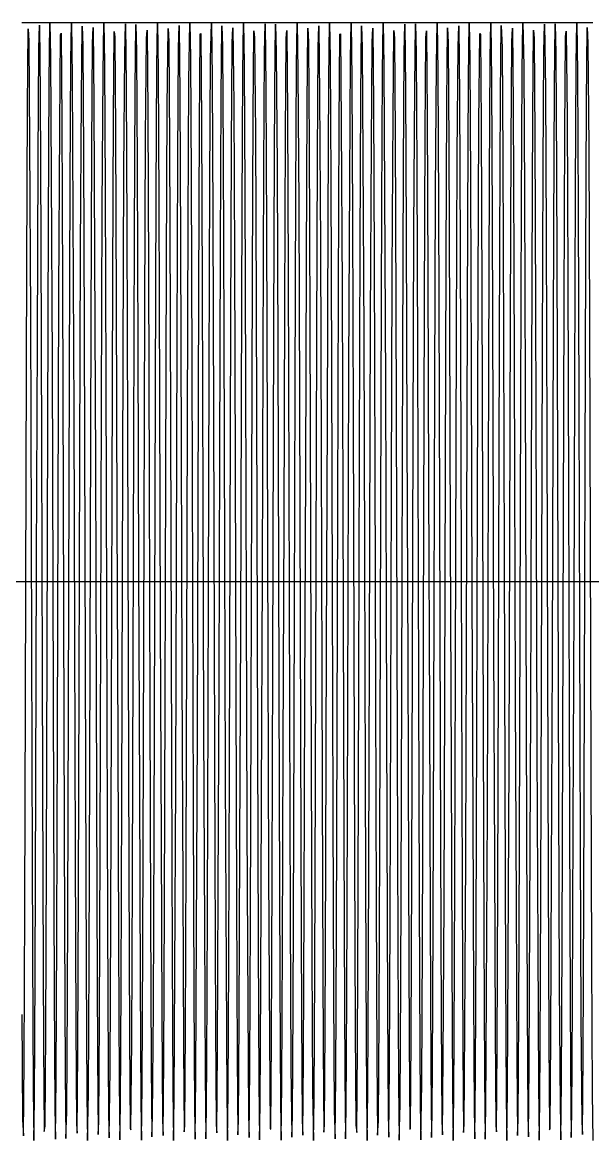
# Model space of a CAD drawing. Header units: metres. Extents: x 5 to 509, y -1 to 159.
# Drawn here: x 451.87 to 460.03, y 95 to 111 of the extents above; entities that cross this region are included whole.
import ezdxf

# ---------------------------------------------------------------- set-up
doc = ezdxf.new("R2010")
doc.units = ezdxf.units.M
doc.linetypes.add('DASHED', pattern=[0.6, 0.35, -0.25])
doc.layers.add('BASE', color=8, linetype='Continuous')
doc.layers.add('WAVE', color=7, linetype='Continuous')

msp = doc.modelspace()

# ---------------------------------------------------------------- linework, layer by layer
at = {"layer": 'BASE'}
msp.add_line((29, 103), (501, 103), dxfattribs=at)
at = {"layer": 'WAVE', "linetype": 'DASHED'}
msp.add_lwpolyline([(451.868, 111), (451.878, 111), (451.888, 111), (451.898, 111), (451.908, 111), (451.918, 111), (451.928, 111), (451.938, 111), (451.948, 111), (451.958, 111), (451.968, 111), (451.978, 111), (451.988, 111), (451.998, 111), (452.008, 111), (452.018, 111), (452.028, 111), (452.038, 111), (452.048, 111), (452.058, 111), (452.068, 111), (452.078, 111), (452.088, 111), (452.098, 111), (452.108, 111), (452.118, 111), (452.128, 111), (452.138, 111), (452.148, 111), (452.158, 111), (452.168, 111), (452.178, 111), (452.188, 111), (452.198, 111), (452.208, 111), (452.218, 111), (452.228, 111), (452.238, 111), (452.248, 111), (452.258, 111), (452.268, 111), (452.278, 111), (452.288, 111), (452.298, 111), (452.308, 111), (452.318, 111), (452.328, 111), (452.338, 111), (452.348, 111), (452.358, 111), (452.368, 111), (452.378, 111), (452.388, 111), (452.398, 111), (452.408, 111), (452.418, 111), (452.428, 111), (452.438, 111), (452.448, 111), (452.458, 111), (452.468, 111), (452.478, 111), (452.488, 111), (452.498, 111), (452.508, 111), (452.518, 111), (452.528, 111), (452.538, 111), (452.548, 111), (452.558, 111), (452.568, 111), (452.578, 111), (452.588, 111), (452.598, 111), (452.608, 111), (452.618, 111), (452.628, 111), (452.638, 111), (452.648, 111), (452.658, 111), (452.668, 111), (452.678, 111), (452.688, 111), (452.698, 111), (452.708, 111), (452.718, 111), (452.728, 111), (452.738, 111), (452.748, 111), (452.758, 111), (452.768, 111), (452.778, 111), (452.788, 111), (452.798, 111), (452.808, 111), (452.818, 111), (452.828, 111), (452.838, 111), (452.848, 111), (452.858, 111), (452.868, 111), (452.878, 111), (452.888, 111), (452.898, 111), (452.908, 111), (452.918, 111), (452.928, 111), (452.938, 111), (452.948, 111), (452.958, 111), (452.968, 111), (452.978, 111), (452.988, 111), (452.998, 111), (453.008, 111), (453.018, 111), (453.028, 111), (453.038, 111), (453.048, 111), (453.058, 111), (453.068, 111), (453.078, 111), (453.088, 111), (453.098, 111), (453.108, 111), (453.118, 111), (453.128, 111), (453.138, 111), (453.148, 111), (453.158, 111), (453.168, 111), (453.178, 111), (453.188, 111), (453.198, 111), (453.208, 111), (453.218, 111), (453.228, 111), (453.238, 111), (453.248, 111), (453.258, 111), (453.268, 111), (453.278, 111), (453.288, 111), (453.298, 111), (453.308, 111), (453.318, 111), (453.328, 111), (453.338, 111), (453.348, 111), (453.358, 111), (453.368, 111), (453.378, 111), (453.388, 111), (453.398, 111), (453.408, 111), (453.418, 111), (453.428, 111), (453.438, 111), (453.448, 111), (453.458, 111), (453.468, 111), (453.478, 111), (453.488, 111), (453.498, 111), (453.508, 111), (453.518, 111), (453.528, 111), (453.538, 111), (453.548, 111), (453.558, 111), (453.568, 111), (453.578, 111), (453.588, 111), (453.598, 111), (453.608, 111), (453.618, 111), (453.628, 111), (453.638, 111), (453.648, 111), (453.658, 111), (453.668, 111), (453.678, 111), (453.688, 111), (453.698, 111), (453.708, 111), (453.718, 111), (453.728, 111), (453.738, 111), (453.748, 111), (453.758, 111), (453.768, 111), (453.778, 111), (453.788, 111), (453.798, 111), (453.808, 111), (453.818, 111), (453.828, 111), (453.838, 111), (453.848, 111), (453.858, 111), (453.868, 111), (453.878, 111), (453.888, 111), (453.898, 111), (453.908, 111), (453.918, 111), (453.928, 111), (453.938, 111), (453.948, 111), (453.958, 111), (453.968, 111), (453.978, 111), (453.988, 111), (453.998, 111), (454.008, 111), (454.018, 111), (454.028, 111), (454.038, 111), (454.048, 111), (454.058, 111), (454.068, 111), (454.078, 111), (454.088, 111), (454.098, 111), (454.108, 111), (454.118, 111), (454.128, 111), (454.138, 111), (454.148, 111), (454.158, 111), (454.168, 111), (454.178, 111), (454.188, 111), (454.198, 111), (454.208, 111), (454.218, 111), (454.228, 111), (454.238, 111), (454.248, 111), (454.258, 111), (454.268, 111), (454.278, 111), (454.288, 111), (454.298, 111), (454.308, 111), (454.318, 111), (454.328, 111), (454.338, 111), (454.348, 111), (454.358, 111), (454.368, 111), (454.378, 111), (454.388, 111), (454.398, 111), (454.408, 111), (454.418, 111), (454.428, 111), (454.438, 111), (454.448, 111), (454.458, 111), (454.468, 111), (454.478, 111), (454.488, 111), (454.498, 111), (454.508, 111), (454.518, 111), (454.528, 111), (454.538, 111), (454.548, 111), (454.558, 111), (454.568, 111), (454.578, 111), (454.588, 111), (454.598, 111), (454.608, 111), (454.618, 111), (454.628, 111), (454.638, 111), (454.648, 111), (454.658, 111), (454.668, 111), (454.678, 111), (454.688, 111), (454.698, 111), (454.708, 111), (454.718, 111), (454.728, 111), (454.738, 111), (454.748, 111), (454.758, 111), (454.768, 111), (454.778, 111), (454.788, 111), (454.798, 111), (454.808, 111), (454.818, 111), (454.828, 111), (454.838, 111), (454.848, 111), (454.858, 111), (454.868, 111), (454.878, 111), (454.888, 111), (454.898, 111), (454.908, 111), (454.918, 111), (454.928, 111), (454.938, 111), (454.948, 111), (454.958, 111), (454.968, 111), (454.978, 111), (454.988, 111), (454.998, 111), (455.008, 111), (455.018, 111), (455.028, 111), (455.038, 111), (455.048, 111), (455.058, 111), (455.068, 111), (455.078, 111), (455.088, 111), (455.098, 111), (455.108, 111), (455.118, 111), (455.128, 111), (455.138, 111), (455.148, 111), (455.158, 111), (455.168, 111), (455.178, 111), (455.188, 111), (455.198, 111), (455.208, 111), (455.218, 111), (455.228, 111), (455.238, 111), (455.248, 111), (455.258, 111), (455.268, 111), (455.278, 111), (455.288, 111), (455.298, 111), (455.308, 111), (455.318, 111), (455.328, 111), (455.338, 111), (455.348, 111), (455.358, 111), (455.368, 111), (455.378, 111), (455.388, 111), (455.398, 111), (455.408, 111), (455.418, 111), (455.428, 111), (455.438, 111), (455.448, 111), (455.458, 111), (455.468, 111), (455.478, 111), (455.488, 111), (455.498, 111), (455.508, 111), (455.518, 111), (455.528, 111), (455.538, 111), (455.548, 111), (455.558, 111), (455.568, 111), (455.578, 111), (455.588, 111), (455.598, 111), (455.608, 111), (455.618, 111), (455.628, 111), (455.638, 111), (455.648, 111), (455.658, 111), (455.668, 111), (455.678, 111), (455.688, 111), (455.698, 111), (455.708, 111), (455.718, 111), (455.728, 111), (455.738, 111), (455.748, 111), (455.758, 111), (455.768, 111), (455.778, 111), (455.788, 111), (455.798, 111), (455.808, 111), (455.818, 111), (455.828, 111), (455.838, 111), (455.848, 111), (455.858, 111), (455.868, 111), (455.878, 111), (455.888, 111), (455.898, 111), (455.908, 111), (455.918, 111), (455.928, 111), (455.938, 111), (455.948, 111), (455.958, 111), (455.968, 111), (455.978, 111), (455.988, 111), (455.998, 111), (456.008, 111), (456.018, 111), (456.028, 111), (456.038, 111), (456.048, 111), (456.058, 111), (456.068, 111), (456.078, 111), (456.088, 111), (456.098, 111), (456.108, 111), (456.118, 111), (456.128, 111), (456.138, 111), (456.148, 111), (456.158, 111), (456.168, 111), (456.178, 111), (456.188, 111), (456.198, 111), (456.208, 111), (456.218, 111), (456.228, 111), (456.238, 111), (456.248, 111), (456.258, 111), (456.268, 111), (456.278, 111), (456.288, 111), (456.298, 111), (456.308, 111), (456.318, 111), (456.328, 111), (456.338, 111), (456.348, 111), (456.358, 111), (456.368, 111), (456.378, 111), (456.388, 111), (456.398, 111), (456.408, 111), (456.418, 111), (456.428, 111), (456.438, 111), (456.448, 111), (456.458, 111), (456.468, 111), (456.478, 111), (456.488, 111), (456.498, 111), (456.508, 111), (456.518, 111), (456.528, 111), (456.538, 111), (456.548, 111), (456.558, 111), (456.568, 111), (456.578, 111), (456.588, 111), (456.598, 111), (456.608, 111), (456.618, 111), (456.628, 111), (456.638, 111), (456.648, 111), (456.658, 111), (456.668, 111), (456.678, 111), (456.688, 111), (456.698, 111), (456.708, 111), (456.718, 111), (456.728, 111), (456.738, 111), (456.748, 111), (456.758, 111), (456.768, 111), (456.778, 111), (456.788, 111), (456.798, 111), (456.808, 111), (456.818, 111), (456.828, 111), (456.838, 111), (456.848, 111), (456.858, 111), (456.868, 111), (456.878, 111), (456.888, 111), (456.898, 111), (456.908, 111), (456.918, 111), (456.928, 111), (456.938, 111), (456.948, 111), (456.958, 111), (456.968, 111), (456.978, 111), (456.988, 111), (456.998, 111), (457.008, 111), (457.018, 111), (457.028, 111), (457.038, 111), (457.048, 111), (457.058, 111), (457.068, 111), (457.078, 111), (457.088, 111), (457.098, 111), (457.108, 111), (457.118, 111), (457.128, 111), (457.138, 111), (457.148, 111), (457.158, 111), (457.168, 111), (457.178, 111), (457.188, 111), (457.198, 111), (457.208, 111), (457.218, 111), (457.228, 111), (457.238, 111), (457.248, 111), (457.258, 111), (457.268, 111), (457.278, 111), (457.288, 111), (457.298, 111), (457.308, 111), (457.318, 111), (457.328, 111), (457.338, 111), (457.348, 111), (457.358, 111), (457.368, 111), (457.378, 111), (457.388, 111), (457.398, 111), (457.408, 111), (457.418, 111), (457.428, 111), (457.438, 111), (457.448, 111), (457.458, 111), (457.468, 111), (457.478, 111), (457.488, 111), (457.498, 111), (457.508, 111), (457.518, 111), (457.528, 111), (457.538, 111), (457.548, 111), (457.558, 111), (457.568, 111), (457.578, 111), (457.588, 111), (457.598, 111), (457.608, 111), (457.618, 111), (457.628, 111), (457.638, 111), (457.648, 111), (457.658, 111), (457.668, 111), (457.678, 111), (457.688, 111), (457.698, 111), (457.708, 111), (457.718, 111), (457.728, 111), (457.738, 111), (457.748, 111), (457.758, 111), (457.768, 111), (457.778, 111), (457.788, 111), (457.798, 111), (457.808, 111), (457.818, 111), (457.828, 111), (457.838, 111), (457.848, 111), (457.858, 111), (457.868, 111), (457.878, 111), (457.888, 111), (457.898, 111), (457.908, 111), (457.918, 111), (457.928, 111), (457.938, 111), (457.948, 111), (457.958, 111), (457.968, 111), (457.978, 111), (457.988, 111), (457.998, 111), (458.008, 111), (458.018, 111), (458.028, 111), (458.038, 111), (458.048, 111), (458.058, 111), (458.068, 111), (458.078, 111), (458.088, 111), (458.098, 111), (458.108, 111), (458.118, 111), (458.128, 111), (458.138, 111), (458.148, 111), (458.158, 111), (458.168, 111), (458.178, 111), (458.188, 111), (458.198, 111), (458.208, 111), (458.218, 111), (458.228, 111), (458.238, 111), (458.248, 111), (458.258, 111), (458.268, 111), (458.278, 111), (458.288, 111), (458.298, 111), (458.308, 111), (458.318, 111), (458.328, 111), (458.338, 111), (458.348, 111), (458.358, 111), (458.368, 111), (458.378, 111), (458.388, 111), (458.398, 111), (458.408, 111), (458.418, 111), (458.428, 111), (458.438, 111), (458.448, 111), (458.458, 111), (458.468, 111), (458.478, 111), (458.488, 111), (458.498, 111), (458.508, 111), (458.518, 111), (458.528, 111), (458.538, 111), (458.548, 111), (458.558, 111), (458.568, 111), (458.578, 111), (458.588, 111), (458.598, 111), (458.608, 111), (458.618, 111), (458.628, 111), (458.638, 111), (458.648, 111), (458.658, 111), (458.668, 111), (458.678, 111), (458.688, 111), (458.698, 111), (458.708, 111), (458.718, 111), (458.728, 111), (458.738, 111), (458.748, 111), (458.758, 111), (458.768, 111), (458.778, 111), (458.788, 111), (458.798, 111), (458.808, 111), (458.818, 111), (458.828, 111), (458.838, 111), (458.848, 111), (458.858, 111), (458.868, 111), (458.878, 111), (458.888, 111), (458.898, 111), (458.908, 111), (458.918, 111), (458.928, 111), (458.938, 111), (458.948, 111), (458.958, 111), (458.968, 111), (458.978, 111), (458.988, 111), (458.998, 111), (459.008, 111), (459.018, 111), (459.028, 111), (459.038, 111), (459.048, 111), (459.058, 111), (459.068, 111), (459.078, 111), (459.088, 111), (459.098, 111), (459.108, 111), (459.118, 111), (459.128, 111), (459.138, 111), (459.148, 111), (459.158, 111), (459.168, 111), (459.178, 111), (459.188, 111), (459.198, 111), (459.208, 111), (459.218, 111), (459.228, 111), (459.238, 111), (459.248, 111), (459.258, 111), (459.268, 111), (459.278, 111), (459.288, 111), (459.298, 111), (459.308, 111), (459.318, 111), (459.328, 111), (459.338, 111), (459.348, 111), (459.358, 111), (459.368, 111), (459.378, 111), (459.388, 111), (459.398, 111), (459.408, 111), (459.418, 111), (459.428, 111), (459.438, 111), (459.448, 111), (459.458, 111), (459.468, 111), (459.478, 111), (459.488, 111), (459.498, 111), (459.508, 111), (459.518, 111), (459.528, 111), (459.538, 111), (459.548, 111), (459.558, 111), (459.568, 111), (459.578, 111), (459.588, 111), (459.598, 111), (459.608, 111), (459.618, 111), (459.628, 111), (459.638, 111), (459.648, 111), (459.658, 111), (459.668, 111), (459.678, 111), (459.688, 111), (459.698, 111), (459.708, 111), (459.718, 111), (459.728, 111), (459.738, 111), (459.748, 111), (459.758, 111), (459.768, 111), (459.778, 111), (459.788, 111), (459.798, 111), (459.808, 111), (459.818, 111), (459.828, 111), (459.838, 111), (459.848, 111), (459.858, 111), (459.868, 111), (459.878, 111), (459.888, 111), (459.898, 111), (459.908, 111), (459.918, 111), (459.928, 111), (459.938, 111), (459.948, 111), (459.958, 111), (459.968, 111), (459.978, 111), (459.988, 111), (459.998, 111), (460.008, 111), (460.018, 111), (460.028, 111), (460.038, 111)], dxfattribs=at)
at = {"layer": 'WAVE'}
msp.add_lwpolyline([(451.868, 96.805), (451.878, 95.304), (451.888, 95.069), (451.898, 96.14), (451.908, 98.338), (451.918, 101.304), (451.928, 104.548), (451.938, 107.538), (451.948, 109.782), (451.958, 110.909), (451.968, 110.736), (451.978, 109.29), (451.988, 106.809), (451.998, 103.702), (452.008, 100.479), (452.018, 97.671), (452.028, 95.739), (452.038, 95.002), (452.048, 95.581), (452.058, 97.38), (452.068, 100.104), (452.078, 103.304), (452.088, 106.454), (452.098, 109.036), (452.108, 110.625), (452.118, 110.959), (452.128, 109.984), (452.138, 107.861), (452.148, 104.937), (452.158, 101.695), (452.168, 98.668), (452.178, 96.353), (452.188, 95.132), (452.198, 95.205), (452.208, 96.56), (452.218, 98.975), (452.228, 102.052), (452.238, 105.285), (452.248, 108.142), (452.258, 110.153), (452.268, 110.988), (452.278, 110.508), (452.288, 108.793), (452.298, 106.125), (452.308, 102.943), (452.318, 99.771), (452.328, 97.129), (452.338, 95.454), (452.348, 95.02), (452.358, 95.898), (452.368, 97.945), (452.378, 100.824), (452.388, 104.06), (452.398, 107.122), (452.408, 109.506), (452.418, 110.82), (452.428, 110.847), (452.438, 109.583), (452.448, 107.237), (452.458, 104.193), (452.468, 100.953), (452.478, 98.05), (452.488, 95.961), (452.498, 95.03), (452.508, 95.41), (452.518, 97.039), (452.528, 99.648), (452.538, 102.809), (452.548, 106.001), (452.558, 108.7), (452.568, 110.46), (452.578, 110.994), (452.588, 110.212), (452.598, 108.244), (452.608, 105.414), (452.618, 102.186), (452.628, 99.092), (452.638, 96.641), (452.648, 95.236), (452.658, 95.108), (452.668, 96.279), (452.678, 98.555), (452.688, 101.563), (452.698, 104.806), (452.708, 107.753), (452.718, 109.918), (452.728, 110.945), (452.738, 110.664), (452.748, 109.123), (452.758, 106.575), (452.768, 103.438), (452.778, 100.23), (452.788, 97.477), (452.798, 95.633), (452.808, 95), (452.818, 95.684), (452.828, 97.571), (452.838, 100.352), (452.848, 103.568), (452.858, 106.69), (452.868, 109.206), (452.878, 110.7), (452.888, 110.928), (452.898, 109.852), (452.908, 107.648), (452.918, 104.68), (452.928, 101.436), (452.938, 98.448), (452.948, 96.21), (452.958, 95.088), (452.968, 95.268), (452.978, 96.72), (452.988, 99.205), (452.998, 102.315), (453.008, 105.537), (453.018, 108.341), (453.028, 110.267), (453.038, 110.998), (453.048, 110.413), (453.058, 108.608), (453.068, 105.881), (453.078, 102.68), (453.088, 99.531), (453.098, 96.953), (453.108, 95.37), (453.118, 95.042), (453.128, 96.024), (453.138, 98.152), (453.148, 101.079), (453.158, 104.321), (453.168, 107.346), (453.178, 109.656), (453.188, 110.871), (453.198, 110.792), (453.208, 109.43), (453.218, 107.011), (453.228, 103.932), (453.238, 100.699), (453.248, 97.845), (453.258, 95.84), (453.268, 95.012), (453.278, 95.498), (453.288, 97.218), (453.298, 99.89), (453.308, 103.073), (453.318, 106.244), (453.328, 108.882), (453.338, 110.552), (453.348, 110.979), (453.358, 110.094), (453.368, 108.042), (453.378, 105.161), (453.388, 101.924), (453.398, 98.864), (453.408, 96.484), (453.418, 95.177), (453.428, 95.156), (453.438, 96.426), (453.448, 98.777), (453.458, 101.823), (453.468, 105.063), (453.478, 107.963), (453.488, 110.047), (453.498, 110.971), (453.508, 110.585), (453.518, 108.95), (453.528, 106.337), (453.538, 103.175), (453.548, 99.984), (453.558, 97.289), (453.568, 95.534), (453.578, 95.007), (453.588, 95.795), (453.598, 97.768), (453.608, 100.602), (453.618, 103.83), (453.628, 106.922), (453.638, 109.369), (453.648, 110.768), (453.658, 110.889), (453.668, 109.712), (453.678, 107.431), (453.688, 104.421), (453.698, 101.178), (453.708, 98.234), (453.718, 96.074), (453.728, 95.053), (453.738, 95.34), (453.748, 96.887), (453.758, 99.44), (453.768, 102.578), (453.778, 105.786), (453.788, 108.535), (453.798, 110.374), (453.808, 111), (453.818, 110.309), (453.828, 108.417), (453.838, 105.633), (453.848, 102.416), (453.858, 99.295), (453.868, 96.784), (453.878, 95.295), (453.888, 95.074), (453.898, 96.156), (453.908, 98.365), (453.918, 101.336), (453.928, 104.581), (453.938, 107.565), (453.948, 109.799), (453.958, 110.914), (453.968, 110.727), (453.978, 109.27), (453.988, 106.78), (453.998, 103.669), (454.008, 100.448), (454.018, 97.646), (454.028, 95.726), (454.038, 95.002), (454.048, 95.593), (454.058, 97.404), (454.068, 100.134), (454.078, 103.337), (454.088, 106.484), (454.098, 109.057), (454.108, 110.635), (454.118, 110.956), (454.128, 109.968), (454.138, 107.835), (454.148, 104.906), (454.158, 101.663), (454.168, 98.64), (454.178, 96.335), (454.188, 95.126), (454.198, 95.212), (454.208, 96.58), (454.218, 99.003), (454.228, 102.085), (454.238, 105.316), (454.248, 108.167), (454.258, 110.168), (454.268, 110.989), (454.278, 110.497), (454.288, 108.771), (454.298, 106.095), (454.308, 102.911), (454.318, 99.741), (454.328, 97.107), (454.338, 95.443), (454.348, 95.022), (454.358, 95.913), (454.368, 97.97), (454.378, 100.855), (454.388, 104.092), (454.398, 107.15), (454.408, 109.525), (454.418, 110.827), (454.428, 110.841), (454.438, 109.565), (454.448, 107.209), (454.458, 104.161), (454.468, 100.922), (454.478, 98.024), (454.488, 95.946), (454.498, 95.027), (454.508, 95.421), (454.518, 97.061), (454.528, 99.678), (454.538, 102.842), (454.548, 106.031), (454.558, 108.722), (454.568, 110.472), (454.578, 110.993), (454.588, 110.198), (454.598, 108.22), (454.608, 105.382), (454.618, 102.153), (454.628, 99.063), (454.638, 96.621), (454.648, 95.228), (454.658, 95.114), (454.668, 96.297), (454.678, 98.582), (454.688, 101.595), (454.698, 104.838), (454.708, 107.779), (454.718, 109.934), (454.728, 110.948), (454.738, 110.655), (454.748, 109.102), (454.758, 106.546), (454.768, 103.406), (454.778, 100.199), (454.788, 97.453), (454.798, 95.62), (454.808, 95.001), (454.818, 95.697), (454.828, 97.595), (454.838, 100.382), (454.848, 103.6), (454.858, 106.719), (454.868, 109.226), (454.878, 110.709), (454.888, 110.924), (454.898, 109.835), (454.908, 107.622), (454.918, 104.648), (454.928, 101.403), (454.938, 98.421), (454.948, 96.192), (454.958, 95.083), (454.968, 95.277), (454.978, 96.741), (454.988, 99.234), (454.998, 102.347), (455.008, 105.568), (455.018, 108.366), (455.028, 110.281), (455.038, 110.999), (455.048, 110.4), (455.058, 108.585), (455.068, 105.85), (455.078, 102.647), (455.088, 99.502), (455.098, 96.932), (455.108, 95.361), (455.118, 95.046), (455.128, 96.04), (455.138, 98.178), (455.148, 101.11), (455.158, 104.353), (455.168, 107.373), (455.178, 109.674), (455.188, 110.877), (455.198, 110.784), (455.208, 109.411), (455.218, 106.982), (455.228, 103.899), (455.238, 100.668), (455.248, 97.82), (455.258, 95.825), (455.268, 95.01), (455.278, 95.509), (455.288, 97.241), (455.298, 99.92), (455.308, 103.106), (455.318, 106.274), (455.328, 108.904), (455.338, 110.562), (455.348, 110.977), (455.358, 110.079), (455.368, 108.017), (455.378, 105.129), (455.388, 101.891), (455.398, 98.836), (455.408, 96.465), (455.418, 95.17), (455.428, 95.163), (455.438, 96.444), (455.448, 98.805), (455.458, 101.855), (455.468, 105.094), (455.478, 107.988), (455.488, 110.062), (455.498, 110.974), (455.508, 110.574), (455.518, 108.928), (455.528, 106.307), (455.538, 103.142), (455.548, 99.953), (455.558, 97.266), (455.568, 95.522), (455.578, 95.008), (455.588, 95.809), (455.598, 97.793), (455.608, 100.633), (455.618, 103.863), (455.628, 106.951), (455.638, 109.389), (455.648, 110.776), (455.658, 110.883), (455.668, 109.694), (455.678, 107.404), (455.688, 104.389), (455.698, 101.146), (455.708, 98.207), (455.718, 96.058), (455.728, 95.05), (455.738, 95.35), (455.748, 96.908), (455.758, 99.469), (455.768, 102.611), (455.778, 105.816), (455.788, 108.558), (455.798, 110.386), (455.808, 110.999), (455.818, 110.296), (455.828, 108.393), (455.838, 105.602), (455.848, 102.384), (455.858, 99.266), (455.868, 96.763), (455.878, 95.286), (455.888, 95.078), (455.898, 96.173), (455.908, 98.392), (455.918, 101.368), (455.928, 104.613), (455.938, 107.592), (455.948, 109.816), (455.958, 110.919), (455.968, 110.719), (455.978, 109.249), (455.988, 106.751), (455.998, 103.636), (456.008, 100.417), (456.018, 97.622), (456.028, 95.712), (456.038, 95.001), (456.048, 95.606), (456.058, 97.427), (456.068, 100.165), (456.078, 103.369), (456.088, 106.513), (456.098, 109.079), (456.108, 110.644), (456.118, 110.952), (456.128, 109.952), (456.138, 107.809), (456.148, 104.874), (456.158, 101.631), (456.168, 98.613), (456.178, 96.317), (456.188, 95.12), (456.198, 95.22), (456.208, 96.599), (456.218, 99.032), (456.228, 102.117), (456.238, 105.348), (456.248, 108.192), (456.258, 110.182), (456.268, 110.991), (456.278, 110.485), (456.288, 108.748), (456.298, 106.065), (456.308, 102.878), (456.318, 99.711), (456.328, 97.085), (456.338, 95.432), (456.348, 95.024), (456.358, 95.928), (456.368, 97.996), (456.378, 100.886), (456.388, 104.125), (456.398, 107.178), (456.408, 109.544), (456.418, 110.833), (456.428, 110.834), (456.438, 109.546), (456.448, 107.181), (456.458, 104.129), (456.468, 100.89), (456.478, 97.999), (456.488, 95.93), (456.498, 95.025), (456.508, 95.431), (456.518, 97.083), (456.528, 99.708), (456.538, 102.874), (456.548, 106.062), (456.558, 108.745), (456.568, 110.484), (456.578, 110.991), (456.588, 110.184), (456.598, 108.195), (456.608, 105.351), (456.618, 102.121), (456.628, 99.035), (456.638, 96.602), (456.648, 95.221), (456.658, 95.119), (456.668, 96.315), (456.678, 98.61), (456.688, 101.627), (456.698, 104.87), (456.708, 107.806), (456.718, 109.951), (456.728, 110.952), (456.738, 110.645), (456.748, 109.081), (456.758, 106.516), (456.768, 103.373), (456.778, 100.169), (456.788, 97.43), (456.798, 95.607), (456.808, 95.001), (456.818, 95.711), (456.828, 97.619), (456.838, 100.413), (456.848, 103.633), (456.858, 106.748), (456.868, 109.247), (456.878, 110.718), (456.888, 110.919), (456.898, 109.818), (456.908, 107.595), (456.918, 104.616), (456.928, 101.371), (456.938, 98.395), (456.948, 96.175), (456.958, 95.079), (456.968, 95.285), (456.978, 96.761), (456.988, 99.263), (456.998, 102.38), (457.008, 105.599), (457.018, 108.39), (457.028, 110.295), (457.038, 110.999), (457.048, 110.388), (457.058, 108.561), (457.068, 105.82), (457.078, 102.614), (457.088, 99.472), (457.098, 96.911), (457.108, 95.351), (457.118, 95.049), (457.128, 96.056), (457.138, 98.204), (457.148, 101.142), (457.158, 104.385), (457.168, 107.401), (457.178, 109.692), (457.188, 110.883), (457.198, 110.776), (457.208, 109.391), (457.218, 106.954), (457.228, 103.867), (457.238, 100.637), (457.248, 97.796), (457.258, 95.811), (457.268, 95.008), (457.278, 95.521), (457.288, 97.264), (457.298, 99.95), (457.308, 103.138), (457.318, 106.304), (457.328, 108.926), (457.338, 110.573), (457.348, 110.974), (457.358, 110.064), (457.368, 107.991), (457.378, 105.098), (457.388, 101.859), (457.398, 98.808), (457.408, 96.447), (457.418, 95.163), (457.428, 95.169), (457.438, 96.463), (457.448, 98.833), (457.458, 101.888), (457.468, 105.126), (457.478, 108.014), (457.488, 110.077), (457.498, 110.977), (457.508, 110.564), (457.518, 108.906), (457.528, 106.277), (457.538, 103.109), (457.548, 99.923), (457.558, 97.243), (457.568, 95.511), (457.578, 95.01), (457.588, 95.823), (457.598, 97.818), (457.608, 100.664), (457.618, 103.895), (457.628, 106.979), (457.638, 109.408), (457.648, 110.783), (457.658, 110.878), (457.668, 109.676), (457.678, 107.377), (457.688, 104.357), (457.698, 101.114), (457.708, 98.181), (457.718, 96.041), (457.728, 95.046), (457.738, 95.359), (457.748, 96.93), (457.758, 99.498), (457.768, 102.643), (457.778, 105.847), (457.788, 108.582), (457.798, 110.399), (457.808, 110.999), (457.818, 110.283), (457.828, 108.368), (457.838, 105.571), (457.848, 102.351), (457.858, 99.238), (457.868, 96.743), (457.878, 95.278), (457.888, 95.083), (457.898, 96.191), (457.908, 98.418), (457.918, 101.4), (457.928, 104.645), (457.938, 107.619), (457.948, 109.833), (457.958, 110.923), (457.968, 110.71), (457.978, 109.229), (457.988, 106.722), (457.998, 103.604), (458.008, 100.386), (458.018, 97.598), (458.028, 95.699), (458.038, 95.001), (458.048, 95.618), (458.058, 97.451), (458.068, 100.196), (458.078, 103.402), (458.088, 106.542), (458.098, 109.1), (458.108, 110.654), (458.118, 110.949), (458.128, 109.936), (458.138, 107.782), (458.148, 104.842), (458.158, 101.599), (458.168, 98.586), (458.178, 96.299), (458.188, 95.115), (458.198, 95.227), (458.208, 96.619), (458.218, 99.06), (458.228, 102.15), (458.238, 105.379), (458.248, 108.217), (458.258, 110.197), (458.268, 110.992), (458.278, 110.473), (458.288, 108.725), (458.298, 106.035), (458.308, 102.845), (458.318, 99.681), (458.328, 97.063), (458.338, 95.422), (458.348, 95.027), (458.358, 95.944), (458.368, 98.021), (458.378, 100.918), (458.388, 104.157), (458.398, 107.206), (458.408, 109.563), (458.418, 110.84), (458.428, 110.827), (458.438, 109.527), (458.448, 107.153), (458.458, 104.096), (458.468, 100.859), (458.478, 97.973), (458.488, 95.915), (458.498, 95.022), (458.508, 95.442), (458.518, 97.105), (458.528, 99.738), (458.538, 102.907), (458.548, 106.092), (458.558, 108.768), (458.568, 110.495), (458.578, 110.989), (458.588, 110.169), (458.598, 108.17), (458.608, 105.32), (458.618, 102.088), (458.628, 99.007), (458.638, 96.582), (458.648, 95.213), (458.658, 95.125), (458.668, 96.333), (458.678, 98.637), (458.688, 101.659), (458.698, 104.902), (458.708, 107.832), (458.718, 109.967), (458.728, 110.956), (458.738, 110.636), (458.748, 109.06), (458.758, 106.487), (458.768, 103.34), (458.778, 100.138), (458.788, 97.406), (458.798, 95.595), (458.808, 95.002), (458.818, 95.724), (458.828, 97.644), (458.838, 100.444), (458.848, 103.665), (458.858, 106.777), (458.868, 109.267), (458.878, 110.726), (458.888, 110.915), (458.898, 109.801), (458.908, 107.568), (458.918, 104.584), (458.928, 101.339), (458.938, 98.368), (458.948, 96.158), (458.958, 95.074), (458.968, 95.294), (458.978, 96.782), (458.988, 99.292), (458.998, 102.412), (459.008, 105.629), (459.018, 108.414), (459.028, 110.308), (459.038, 111), (459.048, 110.375), (459.058, 108.538), (459.068, 105.789), (459.078, 102.582), (459.088, 99.443), (459.098, 96.89), (459.108, 95.341), (459.118, 95.053), (459.128, 96.072), (459.138, 98.231), (459.148, 101.174), (459.158, 104.418), (459.168, 107.428), (459.178, 109.71), (459.188, 110.888), (459.198, 110.769), (459.208, 109.371), (459.218, 106.926), (459.228, 103.834), (459.238, 100.606), (459.248, 97.771), (459.258, 95.796), (459.268, 95.007), (459.278, 95.532), (459.288, 97.286), (459.298, 99.98), (459.308, 103.171), (459.318, 106.333), (459.328, 108.948), (459.338, 110.583), (459.348, 110.972), (459.358, 110.048), (459.368, 107.966), (459.378, 105.066), (459.388, 101.827), (459.398, 98.78), (459.408, 96.428), (459.418, 95.157), (459.428, 95.176), (459.438, 96.482), (459.448, 98.861), (459.458, 101.92), (459.468, 105.157), (459.478, 108.039), (459.488, 110.093), (459.498, 110.979), (459.508, 110.553), (459.518, 108.884), (459.528, 106.248), (459.538, 103.077), (459.548, 99.893), (459.558, 97.221), (459.568, 95.499), (459.578, 95.011), (459.588, 95.838), (459.598, 97.843), (459.608, 100.696), (459.618, 103.928), (459.628, 107.007), (459.638, 109.428), (459.648, 110.791), (459.658, 110.872), (459.668, 109.658), (459.678, 107.349), (459.688, 104.325), (459.698, 101.082), (459.708, 98.155), (459.718, 96.025), (459.728, 95.043), (459.738, 95.369), (459.748, 96.951), (459.758, 99.528), (459.768, 102.676), (459.778, 105.877), (459.788, 108.605), (459.798, 110.411), (459.808, 110.998), (459.818, 110.269), (459.828, 108.344), (459.838, 105.54), (459.848, 102.318), (459.858, 99.209), (459.868, 96.723), (459.878, 95.269), (459.888, 95.088), (459.898, 96.208), (459.908, 98.445), (459.918, 101.432), (459.928, 104.676), (459.938, 107.645), (459.948, 109.85), (459.958, 110.928), (459.968, 110.701), (459.978, 109.208), (459.988, 106.694), (459.998, 103.571), (460.008, 100.355), (460.018, 97.574), (460.028, 95.685), (460.038, 95)], dxfattribs=at)

doc.saveas('drawing.dxf')
